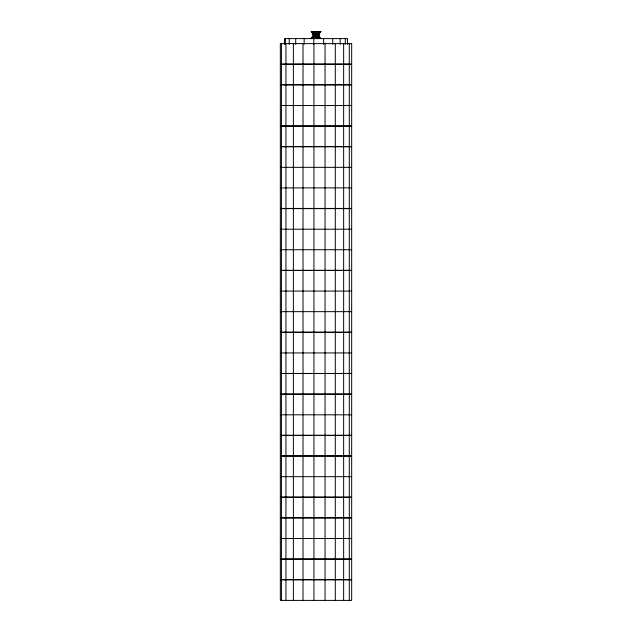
<?xml version="1.0" encoding="UTF-8"?>
<svg xmlns="http://www.w3.org/2000/svg" width="632" height="632" viewBox="0 0 632 632"><rect width="100%" height="100%" fill="white"/><g stroke="black" fill="none" stroke-linecap="round" stroke-linejoin="round"><path stroke-width="0.95" d="M318.836 35.977L318.947 31.6M312.88 38.599L313.14 33.354M318.726 35.1L320.068 31.6M311.774 38.599L312.492 36.854M318.591 34.713L320.803 31.6L318.686 33.512M311.07 38.599L312.769 36.269M319.042 33.701L321.072 31.6L311.094 31.6L317.351 38.599M310.833 38.599L312.208 37.201M280.339 64.124L351.661 64.124M280.339 64.195L351.661 64.195M280.339 105.481L351.661 105.481M280.339 125.989L351.661 125.989M280.339 126.06L351.661 126.06M280.339 167.346L351.661 167.346M280.339 187.925L351.661 187.854M280.339 229.211L351.661 229.211M280.339 249.719L351.661 249.719M280.339 291.075L351.661 291.075M280.339 311.655L351.661 311.655M280.339 352.94L351.661 352.94M280.339 373.449L351.661 373.449M280.339 373.52L351.661 373.52M280.339 414.805L351.661 414.805M280.339 435.314L351.661 435.314M280.339 435.385L351.661 435.385M280.339 476.67L351.661 476.67M280.339 538.535L351.661 538.535M280.339 559.043L351.661 559.043M280.339 559.115L351.661 559.115M312.003 31.6L319.847 38.599M313.085 31.6L320.558 38.599L316 31.6M318.741 38.599L311.315 31.6L315.803 38.599M314.46 31.6L320.811 38.599M317.541 31.6L318.994 35.977M312.097 31.6L314.262 38.599M349.283 43.616L349.283 84.704M349.283 84.901L349.283 146.569M349.283 146.766L349.283 208.434M349.283 208.631L349.283 270.298M349.283 270.496L349.283 332.163M349.283 332.361L349.283 394.028M349.283 394.226L349.283 455.893M349.283 456.091L349.283 517.758M349.283 517.956L349.283 579.623M349.283 579.821L349.283 600.4M347.529 44.366L347.529 38.599L284.542 38.599L284.542 44.366M345.293 38.599L345.293 44.366M343.642 43.616L343.642 84.704M343.642 84.901L343.642 146.569M343.642 146.766L343.642 208.434M343.642 208.631L343.642 270.298M343.642 270.496L343.642 332.163M343.642 332.361L343.642 394.028M343.642 394.226L343.642 455.893M343.642 456.091L343.642 517.758M343.642 517.956L343.642 579.623M343.642 579.821L343.642 600.4M340.19 38.599L340.19 44.366M335.3 43.616L335.3 84.704M335.3 84.901L335.3 146.569M335.3 146.766L335.3 208.434M335.3 208.631L335.3 270.298M335.3 270.496L335.3 332.163M335.3 332.361L335.3 394.028M335.3 394.226L335.3 455.893M335.3 456.091L335.3 517.758M335.3 517.956L335.3 579.623M335.3 579.821L335.3 600.4M332.724 38.599L332.724 44.366M325.061 43.616L325.061 84.704M325.061 84.901L325.061 146.569M325.061 146.766L325.061 208.434M325.061 208.631L325.061 270.298M325.061 270.496L325.061 332.163M325.061 332.361L325.061 394.028M325.061 394.226L325.061 455.893M325.061 456.091L325.061 517.758M325.061 517.956L325.061 579.623M325.061 579.821L325.061 600.4M323.623 38.599L323.623 44.366M313.946 43.616L313.946 84.704M313.946 84.901L313.946 146.569M313.946 146.766L313.946 208.434M313.946 208.631L313.946 270.298M313.946 270.496L313.946 332.163M313.946 332.361L313.946 394.028M313.946 394.226L313.946 455.893M313.946 456.091L313.946 517.758M313.946 517.956L313.946 579.623M313.946 579.821L313.946 600.4M313.788 38.599L313.788 44.366M304.166 38.599L304.166 44.366M303.02 43.616L303.02 84.704M303.02 84.901L303.02 146.569M303.02 146.766L303.02 208.434M303.02 208.631L303.02 270.298M303.02 270.496L303.02 332.163M303.02 332.361L303.02 394.028M303.02 394.226L303.02 455.893M303.02 456.091L303.02 517.758M303.02 517.956L303.02 579.623M303.02 579.821L303.02 600.4M295.705 38.599L295.705 44.366M293.374 43.616L293.374 84.704M293.374 84.901L293.374 146.569M293.374 146.766L293.374 208.434M293.374 208.631L293.374 270.298M293.374 270.496L293.374 332.163M293.374 332.361L293.374 394.028M293.374 394.226L293.374 455.893M293.374 456.091L293.374 517.758M293.374 517.956L293.374 579.623M293.374 579.821L293.374 600.4M289.235 38.599L289.235 44.366M285.94 43.616L285.94 84.704M285.94 84.901L285.94 146.569M285.94 146.766L285.94 208.434M285.94 208.631L285.94 270.298M285.94 270.496L285.94 332.163M285.94 332.361L285.94 394.028M285.94 394.226L285.94 455.893M285.94 456.091L285.94 517.758M285.94 517.956L285.94 579.623M285.94 579.821L285.94 600.4M285.387 38.599L285.387 44.366M281.445 43.616L281.445 84.704M281.445 84.901L281.445 146.569M281.445 146.766L281.445 208.434M281.445 208.631L281.445 270.298M281.445 270.496L281.445 332.163M281.445 332.361L281.445 394.028M281.445 394.226L281.445 455.893M281.445 456.091L281.445 517.758M281.445 517.956L281.445 579.623M281.445 579.821L281.445 600.4M351.661 43.616L280.339 43.616L280.339 84.704L351.661 84.704L351.661 43.616M351.661 84.901L280.339 84.901L280.339 146.569L351.661 146.569L351.661 84.901M351.661 146.766L280.339 146.766L280.339 208.434L351.661 208.434L351.661 146.766M351.661 208.631L280.339 208.631L280.339 270.298L351.661 270.298L351.661 208.631M351.661 270.496L280.339 270.496L280.339 332.163L351.661 332.163L351.661 270.496M351.661 332.361L280.339 332.361L280.339 394.028L351.661 394.028L351.661 332.361M351.661 394.226L280.339 394.226L280.339 455.893L351.661 455.893L351.661 394.226M351.661 456.091L280.339 456.091L280.339 517.758L351.661 517.758L351.661 456.091M351.661 497.179L280.339 497.179L351.661 497.25M351.661 517.956L280.339 517.956L280.339 579.623L351.661 579.623L351.661 517.956M351.661 579.821L280.339 579.821L280.339 600.4L351.661 600.4L351.661 579.821"/></g></svg>
